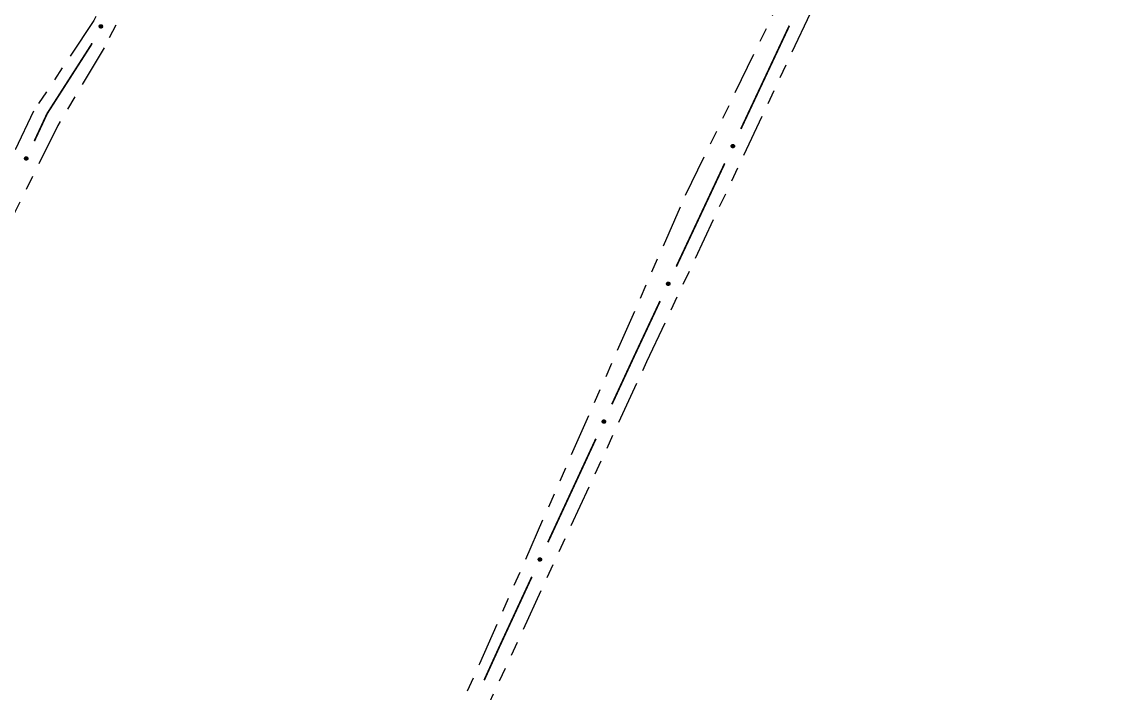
# Model space of a CAD drawing. Extents: x 203665 to 205970, y 4870865 to 4873745.
# Drawn here: x 204494.2 to 204608.6, y 4872597.7 to 4872668.3 of the extents above; entities that cross this region are included whole.
import ezdxf

# ---------------------------------------------------------------- set-up
doc = ezdxf.new("R2010")
doc.units = 0
doc.header["$LTSCALE"] = 1.5
doc.header["$MEASUREMENT"] = 0
doc.linetypes.add('TRACO_25', pattern=[8, 3, -1, 1, -1, 1, -1])
doc.layers.add('SV-EIXO-RUA-N-PAV', color=6, linetype='CONTINUOUS')
doc.layers.add('SV-RUA-NAO-PAV', color=7, linetype='CONTINUOUS')

msp = doc.modelspace()

# ---------------------------------------------------------------- linework, layer by layer
at = {"layer": 'SV-EIXO-RUA-N-PAV'}
for points in [[(204502.3506, 4872667.76279), (204502.335675, 4872667.809365), (204502.332372, 4872667.852447), (204502.33996, 4872667.889172), (204502.355127, 4872667.919876), (204502.374181, 4872667.949541), (204502.39999, 4872667.97521), (204502.434947, 4872667.997356), (204502.481563, 4872668.012655), (204502.525918, 4872668.013137), (204502.562321, 4872668.007625), (204502.595248, 4872667.993654), (204502.623756, 4872667.97466), (204502.649534, 4872667.946969), (204502.67163, 4872667.911325), (204502.685879, 4872667.864078), (204502.688827, 4872667.82182), (204502.680556, 4872667.786491), (204502.6663, 4872667.753477), (204502.646484, 4872667.723425), (204502.621004, 4872667.698373), (204502.585076, 4872667.67619), (204502.538257, 4872667.662744), (204502.496143, 4872667.659322), (204502.460707, 4872667.667096), (204502.42852, 4872667.681862), (204502.398535, 4872667.700612), (204502.371651, 4872667.725482), (204502.3506, 4872667.76279)], [(204569.143728, 4872655.31721), (204569.160993, 4872655.271451), (204569.166475, 4872655.228592), (204569.160758, 4872655.19153), (204569.147167, 4872655.160096), (204569.12964, 4872655.129504), (204569.105165, 4872655.10256), (204569.071375, 4872655.078671), (204569.025594, 4872655.06103), (204568.98132, 4872655.0583), (204568.944685, 4872655.06196), (204568.911092, 4872655.074246), (204568.881659, 4872655.09177), (204568.854511, 4872655.118119), (204568.830637, 4872655.152597), (204568.814011, 4872655.199062), (204568.808926, 4872655.241116), (204568.815396, 4872655.276819), (204568.827961, 4872655.310513), (204568.846228, 4872655.341531), (204568.870406, 4872655.367841), (204568.905164, 4872655.391816), (204568.951242, 4872655.407618), (204568.993128, 4872655.413169), (204569.028913, 4872655.407202), (204569.061806, 4872655.394085), (204569.092703, 4872655.376879), (204569.120813, 4872655.353403), (204569.143728, 4872655.31721)], [(204494.490271, 4872653.854996), (204494.472849, 4872653.900696), (204494.467221, 4872653.943536), (204494.472811, 4872653.980617), (204494.486294, 4872654.012097), (204494.503716, 4872654.042749), (204494.528099, 4872654.069777), (204494.561807, 4872654.093781), (204494.607527, 4872654.111579), (204494.651791, 4872654.11446), (204494.688439, 4872654.110925), (204494.722074, 4872654.098755), (204494.751567, 4872654.081332), (204494.778805, 4872654.055076), (204494.802797, 4872654.020679), (204494.819581, 4872653.974272), (204494.82481, 4872653.932235), (204494.818462, 4872653.89651), (204494.806013, 4872653.862773), (204494.787851, 4872653.831694), (204494.763764, 4872653.8053), (204494.729088, 4872653.781207), (204494.683065, 4872653.765247), (204494.641198, 4872653.759553), (204494.605393, 4872653.765398), (204494.572455, 4872653.778402), (204494.541499, 4872653.795502), (204494.513309, 4872653.818881), (204494.490271, 4872653.854996)], [(204562.346437, 4872640.832845), (204562.363703, 4872640.787085), (204562.369184, 4872640.744226), (204562.363468, 4872640.707164), (204562.349876, 4872640.675731), (204562.33235, 4872640.645139), (204562.307874, 4872640.618194), (204562.274085, 4872640.594306), (204562.228304, 4872640.576664), (204562.18403, 4872640.573934), (204562.147395, 4872640.577595), (204562.113802, 4872640.58988), (204562.084368, 4872640.607404), (204562.057221, 4872640.633753), (204562.033347, 4872640.668232), (204562.016721, 4872640.714696), (204562.011635, 4872640.756751), (204562.018106, 4872640.792454), (204562.030671, 4872640.826148), (204562.048938, 4872640.857165), (204562.073116, 4872640.883476), (204562.107874, 4872640.907451), (204562.153952, 4872640.923252), (204562.195838, 4872640.928804), (204562.231622, 4872640.922836), (204562.264516, 4872640.909719), (204562.295413, 4872640.892513), (204562.323523, 4872640.869038), (204562.346437, 4872640.832845)], [(204555.579815, 4872626.334715), (204555.597285, 4872626.289033), (204555.602959, 4872626.2462), (204555.597408, 4872626.209112), (204555.583958, 4872626.177618), (204555.566569, 4872626.146948), (204555.542214, 4872626.119894), (204555.508532, 4872626.095855), (204555.46283, 4872626.078008), (204555.41857, 4872626.07508), (204555.381918, 4872626.078576), (204555.34827, 4872626.090711), (204555.318759, 4872626.108103), (204555.291493, 4872626.13433), (204555.267465, 4872626.168701), (204555.250632, 4872626.21509), (204555.245357, 4872626.257121), (204555.251668, 4872626.292853), (204555.264081, 4872626.326603), (204555.28221, 4872626.357702), (204555.30627, 4872626.384121), (204555.34092, 4872626.408252), (204555.386926, 4872626.42426), (204555.428787, 4872626.429999), (204555.464598, 4872626.424191), (204555.49755, 4872626.411222), (204555.528524, 4872626.394155), (204555.556738, 4872626.370805), (204555.579815, 4872626.334715)], [(204548.847504, 4872611.820033), (204548.864974, 4872611.774352), (204548.870648, 4872611.731518), (204548.865098, 4872611.69443), (204548.851647, 4872611.662936), (204548.834258, 4872611.632266), (204548.809903, 4872611.605212), (204548.776222, 4872611.581173), (204548.73052, 4872611.563326), (204548.686259, 4872611.560398), (204548.649607, 4872611.563894), (204548.61596, 4872611.576029), (204548.586448, 4872611.593421), (204548.559183, 4872611.619648), (204548.535154, 4872611.654019), (204548.518321, 4872611.700408), (204548.513047, 4872611.74244), (204548.519357, 4872611.778171), (204548.531771, 4872611.811921), (204548.549899, 4872611.84302), (204548.573959, 4872611.869439), (204548.608609, 4872611.89357), (204548.654615, 4872611.909578), (204548.696476, 4872611.915317), (204548.732287, 4872611.909509), (204548.765239, 4872611.89654), (204548.796213, 4872611.879473), (204548.824428, 4872611.856124), (204548.847504, 4872611.820033)]]:
    msp.add_lwpolyline(points, close=True, dxfattribs=at)
for points in [[(204502.332372, 4872667.852447), (204502.374181, 4872667.949541)], [(204502.333686, 4872667.833916), (204502.383794, 4872667.954099)], [(204502.335675, 4872667.809365), (204502.39999, 4872667.97521)], [(204502.343501, 4872667.78849), (204502.414363, 4872667.979558)], [(204502.3506, 4872667.76279), (204502.434947, 4872667.997356)], [(204502.363108, 4872667.744032), (204502.458258, 4872668.00101)], [(204502.371651, 4872667.725482), (204502.481563, 4872668.012655)], [(204502.387441, 4872667.717155), (204502.501197, 4872668.009058)], [(204502.398535, 4872667.700612), (204502.525918, 4872668.013137)], [(204502.414341, 4872667.695095), (204502.540207, 4872668.006829)], [(204502.42852, 4872667.681862), (204502.562321, 4872668.007625)], [(204502.446216, 4872667.676569), (204502.580264, 4872667.997859)], [(204502.460707, 4872667.667096), (204502.595248, 4872667.993654)], [(204502.480735, 4872667.66591), (204502.608526, 4872667.981258)], [(204502.496143, 4872667.659322), (204502.623756, 4872667.97466)], [(204502.519104, 4872667.662478), (204502.635347, 4872667.956147)], [(204502.538257, 4872667.662744), (204502.649534, 4872667.946969)], [(204502.562121, 4872667.673575), (204502.659602, 4872667.92622)], [(204502.585076, 4872667.67619), (204502.67163, 4872667.911325)], [(204502.603529, 4872667.693261), (204502.675517, 4872667.880637)], [(204502.621004, 4872667.698373), (204502.685879, 4872667.864078)], [(204502.635224, 4872667.715028), (204502.684769, 4872667.837057)], [(204502.646484, 4872667.723425), (204502.688827, 4872667.82182)], [(204568.846228, 4872655.341531), (204568.808926, 4872655.241116)], [(204568.857049, 4872655.350487), (204568.813751, 4872655.226105)], [(204568.870406, 4872655.367841), (204568.814011, 4872655.199062)], [(204568.8876, 4872655.373833), (204568.8252, 4872655.18305)], [(204568.905164, 4872655.391816), (204568.830637, 4872655.152597)], [(204568.927957, 4872655.395591), (204568.843404, 4872655.138331)], [(204568.951242, 4872655.407618), (204568.854511, 4872655.118119)], [(204568.970356, 4872655.408854), (204568.869144, 4872655.109672)], [(204568.993128, 4872655.413169), (204568.881659, 4872655.09177)], [(204569.00885, 4872655.40737), (204568.897203, 4872655.085953)], [(204569.028913, 4872655.407202), (204568.911092, 4872655.074246)], [(204569.043865, 4872655.398475), (204568.92627, 4872655.070805)], [(204569.061806, 4872655.394085), (204568.944685, 4872655.06196)], [(204569.076638, 4872655.381588), (204568.96673, 4872655.063876)], [(204569.092703, 4872655.376879), (204568.98132, 4872655.0583)], [(204569.104621, 4872655.360919), (204569.005803, 4872655.063627)], [(204569.120813, 4872655.353403), (204569.025594, 4872655.06103)], [(204569.130285, 4872655.33531), (204569.048279, 4872655.07384)], [(204569.143728, 4872655.31721), (204569.071375, 4872655.078671)], [(204569.152119, 4872655.291902), (204569.09103, 4872655.097489)], [(204569.160993, 4872655.271451), (204569.105165, 4872655.10256)], [(204569.164223, 4872655.247032), (204569.12027, 4872655.124465)], [(204569.166475, 4872655.228592), (204569.12964, 4872655.129504)], [(204494.467221, 4872653.943536), (204494.503716, 4872654.042749)], [(204494.469535, 4872653.925103), (204494.513069, 4872654.04782)], [(204494.472849, 4872653.900696), (204494.528099, 4872654.069777)], [(204494.481793, 4872653.880275), (204494.542216, 4872654.074896)], [(204494.490271, 4872653.854996), (204494.561807, 4872654.093781)], [(204494.503775, 4872653.836943), (204494.584886, 4872654.098691)], [(204494.513309, 4872653.818881), (204494.607527, 4872654.111579)], [(204494.529527, 4872653.811421), (204494.627327, 4872654.109049)], [(204494.541499, 4872653.795502), (204494.651791, 4872654.11446)], [(204494.557581, 4872653.790848), (204494.6664, 4872654.108934)], [(204494.572455, 4872653.778402), (204494.688439, 4872654.110925)], [(204494.590411, 4872653.774074), (204494.706884, 4872654.102144)], [(204494.605393, 4872653.765398), (204494.722074, 4872654.098755)], [(204494.625456, 4872653.765298), (204494.736002, 4872654.087096)], [(204494.641198, 4872653.759553), (204494.751567, 4872654.081332)], [(204494.663955, 4872653.763945), (204494.764143, 4872654.063473)], [(204494.683065, 4872653.765247), (204494.778805, 4872654.055076)], [(204494.706309, 4872653.777354), (204494.789981, 4872654.034901)], [(204494.729088, 4872653.781207), (204494.802797, 4872654.020679)], [(204494.746591, 4872653.79925), (204494.808338, 4872653.990246)], [(204494.763764, 4872653.8053), (204494.819581, 4872653.974272)], [(204494.777062, 4872653.8227), (204494.819933, 4872653.94723)], [(204494.787851, 4872653.831694), (204494.82481, 4872653.932235)], [(204562.048938, 4872640.857165), (204562.011635, 4872640.756751)], [(204562.059759, 4872640.866122), (204562.016461, 4872640.741739)], [(204562.073116, 4872640.883476), (204562.016721, 4872640.714696)], [(204562.090309, 4872640.889467), (204562.027909, 4872640.698684)], [(204562.107874, 4872640.907451), (204562.033347, 4872640.668232)], [(204562.130666, 4872640.911226), (204562.046114, 4872640.653966)], [(204562.153952, 4872640.923252), (204562.057221, 4872640.633753)], [(204562.173066, 4872640.924489), (204562.071854, 4872640.625306)], [(204562.195838, 4872640.928804), (204562.084368, 4872640.607404)], [(204562.211559, 4872640.923005), (204562.099913, 4872640.601587)], [(204562.231622, 4872640.922836), (204562.113802, 4872640.58988)], [(204562.246575, 4872640.914109), (204562.12898, 4872640.586439)], [(204562.264516, 4872640.909719), (204562.147395, 4872640.577595)], [(204562.279347, 4872640.897222), (204562.16944, 4872640.57951)], [(204562.295413, 4872640.892513), (204562.18403, 4872640.573934)], [(204562.30733, 4872640.876554), (204562.208513, 4872640.579262)], [(204562.323523, 4872640.869038), (204562.228304, 4872640.576664)], [(204562.332995, 4872640.850944), (204562.250989, 4872640.589475)], [(204562.346437, 4872640.832845), (204562.274085, 4872640.594306)], [(204562.354829, 4872640.807537), (204562.29374, 4872640.613124)], [(204562.363703, 4872640.787085), (204562.307874, 4872640.618194)], [(204562.366933, 4872640.762667), (204562.32298, 4872640.640099)], [(204562.369184, 4872640.744226), (204562.33235, 4872640.645139)], [(204555.28221, 4872626.357702), (204555.245357, 4872626.257121)], [(204555.29299, 4872626.366707), (204555.25025, 4872626.242132)], [(204555.30627, 4872626.384121), (204555.250632, 4872626.21509)], [(204555.323436, 4872626.39019), (204555.261891, 4872626.199129)], [(204555.34092, 4872626.408252), (204555.267465, 4872626.168701)], [(204555.363695, 4872626.412129), (204555.280296, 4872626.154492)], [(204555.386926, 4872626.42426), (204555.291493, 4872626.13433)], [(204555.406035, 4872626.425582), (204555.306164, 4872626.125948)], [(204555.428787, 4872626.429999), (204555.318759, 4872626.108103)], [(204555.444534, 4872626.42427), (204555.33433, 4872626.102355)], [(204555.464598, 4872626.424191), (204555.34827, 4872626.090711)], [(204555.479589, 4872626.415532), (204555.363464, 4872626.087338)], [(204555.49755, 4872626.411222), (204555.381918, 4872626.078576)], [(204555.512437, 4872626.398792), (204555.403955, 4872626.08059)], [(204555.528524, 4872626.394155), (204555.41857, 4872626.07508)], [(204555.540513, 4872626.378249), (204555.443029, 4872626.080517)], [(204555.556738, 4872626.370805), (204555.46283, 4872626.078008)], [(204555.566292, 4872626.352754), (204555.485458, 4872626.09092)], [(204555.579815, 4872626.334715), (204555.508532, 4872626.095855)], [(204555.58832, 4872626.309445), (204555.528103, 4872626.114761)], [(204555.597285, 4872626.289033), (204555.542214, 4872626.119894)], [(204555.600625, 4872626.26463), (204555.557221, 4872626.141867)], [(204555.602959, 4872626.2462), (204555.566569, 4872626.146948)], [(204548.549899, 4872611.84302), (204548.513047, 4872611.74244)], [(204548.560679, 4872611.852025), (204548.51794, 4872611.72745)], [(204548.573959, 4872611.869439), (204548.518321, 4872611.700408)], [(204548.591125, 4872611.875508), (204548.529581, 4872611.684447)], [(204548.608609, 4872611.89357), (204548.535154, 4872611.654019)], [(204548.631384, 4872611.897447), (204548.547985, 4872611.639811)], [(204548.654615, 4872611.909578), (204548.559183, 4872611.619648)], [(204548.673724, 4872611.9109), (204548.573854, 4872611.611266)], [(204548.696476, 4872611.915317), (204548.586448, 4872611.593421)], [(204548.712224, 4872611.909588), (204548.602019, 4872611.587673)], [(204548.732287, 4872611.909509), (204548.61596, 4872611.576029)], [(204548.747278, 4872611.90085), (204548.631153, 4872611.572656)], [(204548.765239, 4872611.89654), (204548.649607, 4872611.563894)], [(204548.780126, 4872611.88411), (204548.671644, 4872611.565908)], [(204548.796213, 4872611.879473), (204548.686259, 4872611.560398)], [(204548.808202, 4872611.863567), (204548.710718, 4872611.565835)], [(204548.824428, 4872611.856124), (204548.73052, 4872611.563326)], [(204548.833981, 4872611.838072), (204548.753147, 4872611.576238)], [(204548.847504, 4872611.820033), (204548.776222, 4872611.581173)], [(204548.856009, 4872611.794763), (204548.795792, 4872611.600079)], [(204548.864974, 4872611.774352), (204548.809903, 4872611.605212)], [(204548.868314, 4872611.749948), (204548.824911, 4872611.627185)], [(204548.870648, 4872611.731518), (204548.834258, 4872611.632266)]]:
    msp.add_lwpolyline(points, dxfattribs=at)
at = {"layer": 'SV-EIXO-RUA-N-PAV', "const_width": 0.18}
for points in [[(204574.930664, 4872667.907725), (204569.832696, 4872657.044451)], [(204501.051688, 4872665.221219), (204501.464298, 4872665.86489)], [(204501.464298, 4872665.86489), (204501.57499, 4872666.07268)], [(204496.84863, 4872658.664448), (204501.051688, 4872665.221219)], [(204495.494139, 4872655.752292), (204496.759331, 4872658.472456)], [(204496.759331, 4872658.472456), (204496.84863, 4872658.664448)], [(204568.133373, 4872653.42336), (204563.035406, 4872642.560086)], [(204561.336083, 4872638.938994), (204558.787099, 4872633.507357)], [(204558.635751, 4872633.184849), (204556.261036, 4872628.065027)], [(204558.787099, 4872633.507357), (204558.635751, 4872633.184849)], [(204554.577958, 4872624.436356), (204549.528725, 4872613.550345)], [(204547.845647, 4872609.921674), (204544.479492, 4872602.664333)], [(204544.352146, 4872602.389778), (204542.819909, 4872599.024865)], [(204544.479492, 4872602.664333), (204544.352146, 4872602.389778)]]:
    msp.add_lwpolyline(points, dxfattribs=at)
at = {"layer": 'SV-RUA-NAO-PAV', "linetype": 'TRACO_25'}
for points in [[(204366.508551, 4872536.161141, 8.303474), (204399.624208, 4872607.552978, 7.633166), (204404.55205, 4872617.781738, 6.712741), (204425.911004, 4872662.116692, 6.712741), (204450.208128, 4872711.820949, 5.632244), (204452.647429, 4872720.350046, 5.432151), (204452.672229, 4872723.186205, 5.182036), (204453.116059, 4872728.660113, 5.182036), (204453.406282, 4872731.009026, 5.182036), (204454.96629, 4872732.53881, 5.182036), (204461.39695, 4872733.448421, 5.242064), (204466.967666, 4872732.9882, 5.232059), (204504.642582, 4872729.236759, 5.202045), (204509.24341, 4872726.816764, 5.182036), (204510.50606, 4872725.119798, 5.372124), (204513.454568, 4872721.157087, 5.372124), (204518.885709, 4872716.887223, 5.672262), (204520.876113, 4872715.447262, 5.722285), (204521.496592, 4872711.957555, 5.702276), (204505.978807, 4872676.951524, 5.99241), (204501.75929, 4872668.462508, 6.282543), (204495.409644, 4872658.903692, 6.632705), (204474.912215, 4872615.728651, 7.413064), (204443.74623, 4872549.166276, 8.193424)], [(204523.974569, 4872559.541512, 7.553129), (204542.371971, 4872600.79683, 7.072907), (204564.01883, 4872650.071252, 6.412603), (204582.926549, 4872689.11675, 6.122469), (204593.914908, 4872714.523882, 5.812326), (204593.734435, 4872718.413532, 5.792317), (204590.733724, 4872721.473392, 5.742294), (204585.982916, 4872723.563424, 5.582221), (204584.770917, 4872723.838563, 5.372124), (204578.801873, 4872725.193614, 5.372124), (204570.450921, 4872724.834043, 5.242064), (204563.780194, 4872724.264412, 5.262073), (204556.449228, 4872725.074685, 5.302091), (204548.058202, 4872725.315061, 5.322101), (204545.23651, 4872724.52062, 5.352114), (204541.737656, 4872723.535525, 5.352114), (204536.075682, 4872722.286027, 5.462165), (204531.861108, 4872720.17874, 5.462165), (204527.0767, 4872716.746848, 5.502183), (204523.897003, 4872710.877541, 5.73229), (204508.179184, 4872675.961511, 6.032428), (204502.839754, 4872665.572723, 6.282543), (204497.970122, 4872657.403709, 6.292548), (204476.712581, 4872614.418686, 7.38305)], [(204512.697434, 4872523.285395, 7.483097), (204513.427116, 4872526.775038, 7.483097), (204536.89343, 4872582.608769, 7.072907), (204559.950376, 4872632.573061, 6.412603), (204585.697073, 4872687.436774, 5.962396), (204596.755344, 4872713.683825, 5.652253), (204600.665311, 4872717.973244, 5.652253), (204604.615552, 4872719.942874, 5.652253), (204610.296193, 4872720.242577, 5.572216), (204637.376259, 4872717.557266, 5.722285)]]:
    msp.add_polyline3d(points, dxfattribs=at)

doc.saveas('drawing.dxf')
